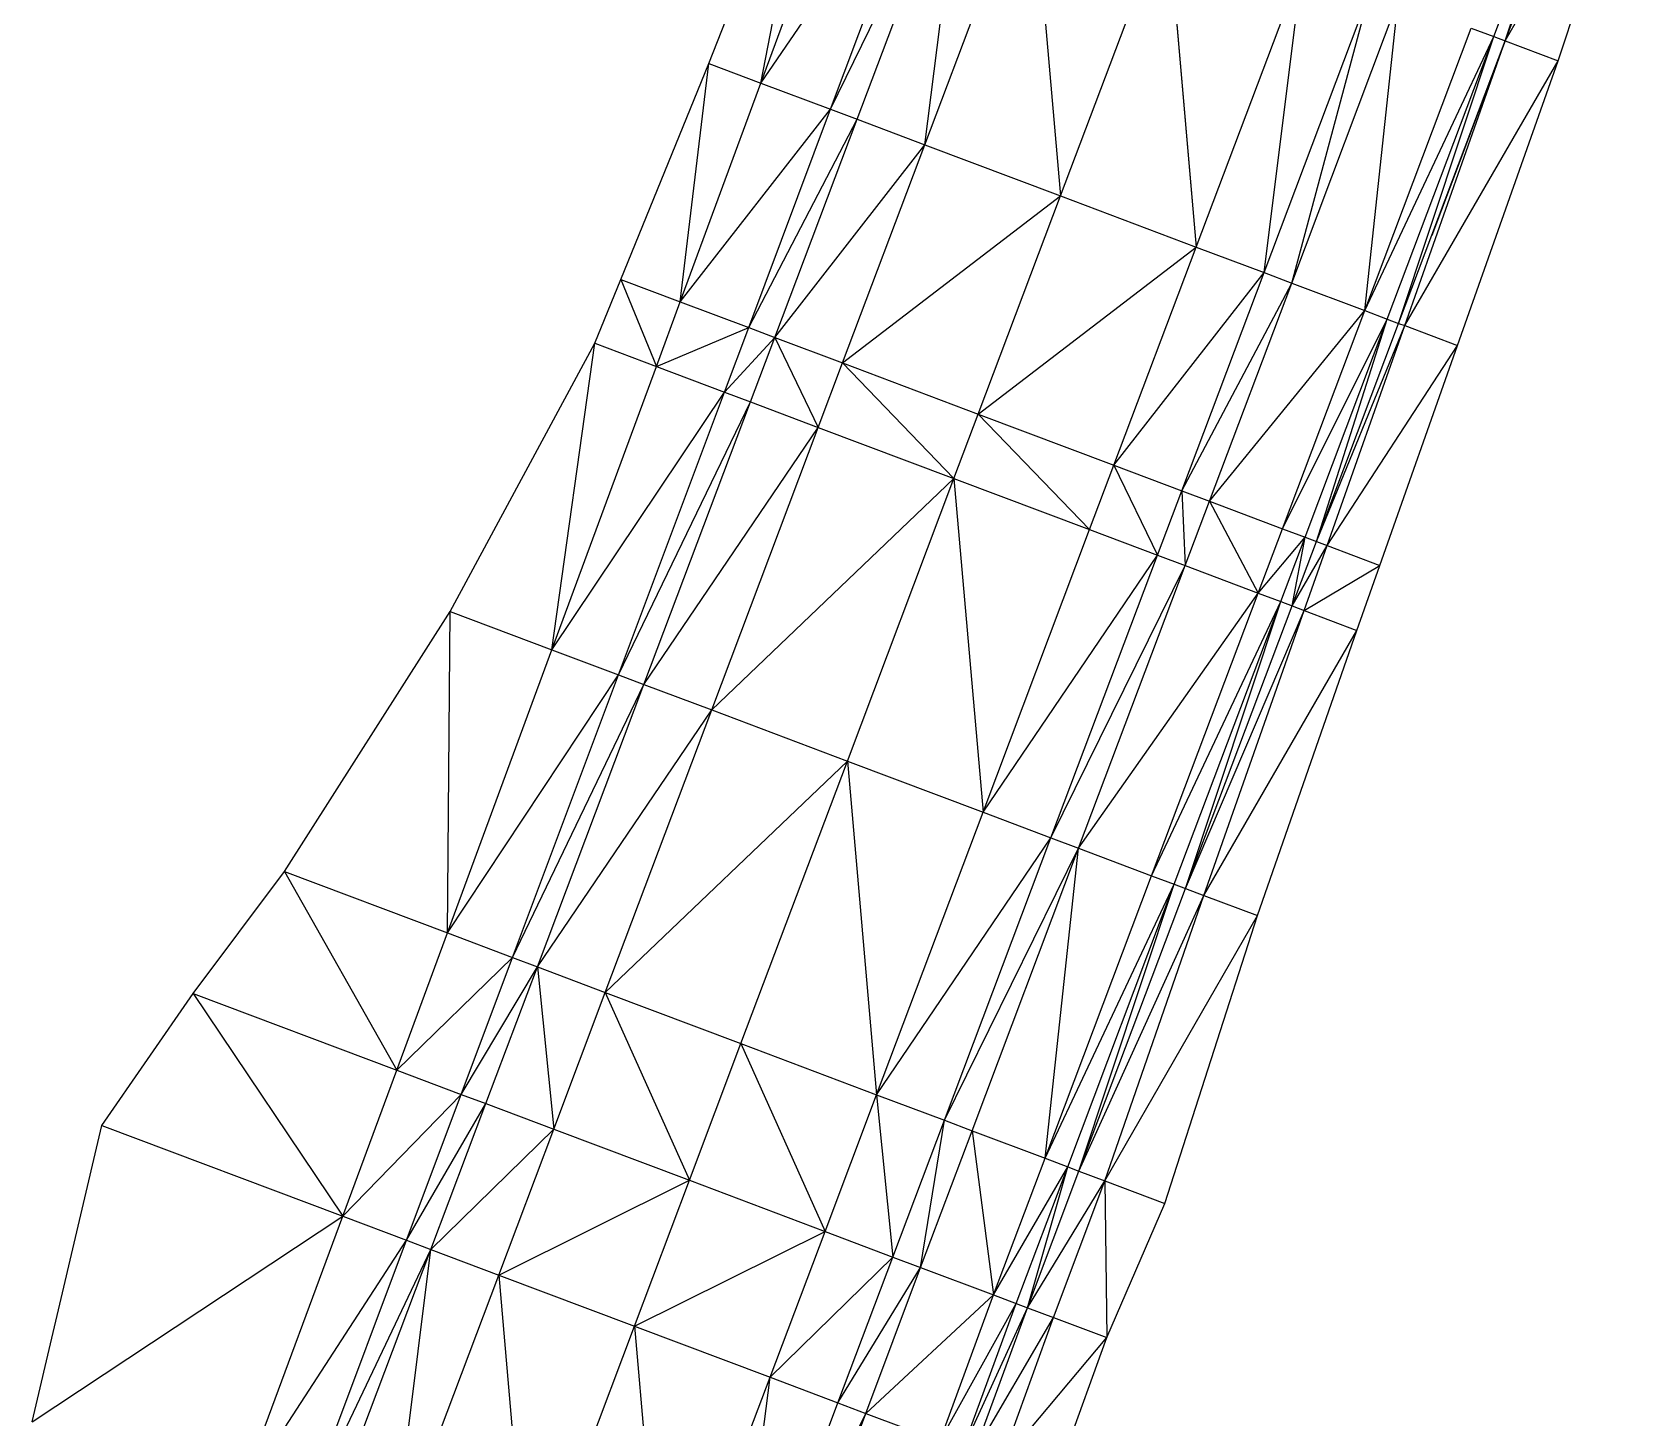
# Model space of a CAD drawing. Extents: x 2195426 to 2196998, y 328445 to 330532.
# Drawn here: x 2195474.2 to 2195607.9, y 330329 to 330443.7 of the extents above; entities that cross this region are included whole.
import ezdxf

# ---------------------------------------------------------------- set-up
doc = ezdxf.new("R2010")
doc.units = 0
for name, color, linetype in [('LS-CUTFILL', 5, 'CONTINUOUS'), ('LS-TIN-BOTTOM', 1, 'CONTINUOUS'), ('LS-TIN-TOP', 3, 'CONTINUOUS')]:
    doc.layers.add(name, color=color, linetype=linetype)

msp = doc.modelspace()

# ---------------------------------------------------------------- linework, layer by layer
at = {"layer": 'LS-CUTFILL'}
for p, q in [((2195596.096787, 330442.974043), (2195590.016079, 330426.872874)), ((2195596.081913, 330442.979657), (2195596.0818, 330442.9797))]:
    msp.add_line(p, q, dxfattribs=at)
at = {"layer": 'LS-TIN-BOTTOM'}
for p, q in [((2195530.1657, 330441.1083, 1177.318), (2195539.3382, 330464.3679, 1177.4641)), ((2195534.4756, 330439.4838, 1178.2392), (2195539.3382, 330464.3679, 1177.4641)), ((2195595.1461, 330443.3324, 1177.5563), (2195603.4336, 330465.3195, 1177.6967)), ((2195596.0818, 330442.9797, 1177.5563), (2195603.4336, 330465.3195, 1177.6967)), ((2195596.0818, 330442.9797, 1177.5563), (2195604.3693, 330464.9668, 1177.6967)), ((2195596.0969, 330442.974, 1177.5757), (2195604.3693, 330464.9668, 1177.6967)), ((2195534.4756, 330439.4838, 1178.2392), (2195543.1078, 330462.947, 1178.2697)), ((2195596.0969, 330442.974, 1177.5757), (2195607.8798, 330463.6436, 1179.9477)), ((2195600.4587, 330441.3299, 1180.3725), (2195607.8798, 330463.6436, 1179.9477)), ((2195534.4756, 330439.4838, 1178.2392), (2195549.0129, 330460.7213, 1179.5192)), ((2195540.2463, 330437.3086, 1179.4603), (2195549.0129, 330460.7213, 1179.5192)), ((2195540.2463, 330437.3086, 1179.4603), (2195551.2569, 330459.8754, 1179.9939)), ((2195542.4393, 330436.4821, 1179.9242), (2195551.2569, 330459.8754, 1179.9939)), ((2195548.0537, 330434.3658, 1180.0888), (2195551.2569, 330459.8754, 1179.9939)), ((2195548.0537, 330434.3658, 1180.0888), (2195556.8713, 330457.7592, 1180.1851)), ((2195556.8713, 330457.7592, 1180.1851), (2195559.2824, 330430.1334, 1180.1298)), ((2195559.2824, 330430.1334, 1180.1298), (2195568.1, 330453.5268, 1180.2792)), ((2195568.1, 330453.5268, 1180.2792), (2195570.5113, 330425.901, 1179.9858)), ((2195570.5113, 330425.901, 1179.9858), (2195579.3289, 330449.2943, 1180.1352)), ((2195576.1257, 330423.7847, 1179.7696), (2195579.3289, 330449.2943, 1180.1352)), ((2195576.1257, 330423.7847, 1179.7696), (2195584.9433, 330447.1781, 1179.919)), ((2195578.4189, 330422.9204, 1179.2844), (2195584.9433, 330447.1781, 1179.919)), ((2195578.4189, 330422.9204, 1179.2844), (2195587.2365, 330446.3137, 1179.4338)), ((2195584.457, 330420.6445, 1178.0069), (2195587.2365, 330446.3137, 1179.4338)), ((2195584.457, 330420.6445, 1178.0069), (2195593.2746, 330444.0378, 1178.1563)), ((2195593.2746, 330444.0378, 1178.1563), (2195595.1461, 330443.3324, 1177.5563)), ((2195584.457, 330420.6445, 1178.0069), (2195595.1461, 330443.3324, 1177.5563)), ((2195586.3285, 330419.939, 1177.4069), (2195595.1461, 330443.3324, 1177.5563)), ((2195587.2642, 330419.5863, 1177.4069), (2195595.1461, 330443.3324, 1177.5563)), ((2195587.2642, 330419.5863, 1177.4069), (2195596.0818, 330442.9797, 1177.5563)), ((2195587.2642, 330419.5863, 1177.4069), (2195596.0969, 330442.974, 1177.5757)), ((2195587.7669, 330419.3968, 1178.0516), (2195596.0969, 330442.974, 1177.5757)), ((2195595.1461, 330443.3324, 1177.5563), (2195596.0818, 330442.9797, 1177.5563)), ((2195596.0818, 330442.9797, 1177.5563), (2195596.0969, 330442.974, 1177.5757)), ((2195596.0969, 330442.974, 1177.5757), (2195600.4587, 330441.3299, 1180.3725)), ((2195587.7669, 330419.3968, 1178.0516), (2195600.4587, 330441.3299, 1180.3725)), ((2195592.1283, 330417.753, 1180.8482), (2195600.4587, 330441.3299, 1180.3725)), ((2195522.8843, 330423.2279, 1177.1625), (2195530.1657, 330441.1083, 1177.318)), ((2195527.8059, 330421.3728, 1178.2144), (2195530.1657, 330441.1083, 1177.318)), ((2195530.1657, 330441.1083, 1177.318), (2195534.4756, 330439.4838, 1178.2392)), ((2195527.8059, 330421.3728, 1178.2144), (2195534.4756, 330439.4838, 1178.2392)), ((2195534.4756, 330439.4838, 1178.2392), (2195540.2463, 330437.3086, 1179.4603)), ((2195527.8059, 330421.3728, 1178.2144), (2195540.2463, 330437.3086, 1179.4603)), ((2195533.4772, 330419.2351, 1179.4144), (2195540.2463, 330437.3086, 1179.4603)), ((2195540.2463, 330437.3086, 1179.4603), (2195542.4393, 330436.4821, 1179.9242)), ((2195533.4772, 330419.2351, 1179.4144), (2195542.4393, 330436.4821, 1179.9242)), ((2195535.6323, 330418.4228, 1179.8704), (2195542.4393, 330436.4821, 1179.9242)), ((2195542.4393, 330436.4821, 1179.9242), (2195548.0537, 330434.3658, 1180.0888)), ((2195535.6323, 330418.4228, 1179.8704), (2195548.0537, 330434.3658, 1180.0888)), ((2195541.2467, 330416.3066, 1180.0144), (2195548.0537, 330434.3658, 1180.0888)), ((2195548.0537, 330434.3658, 1180.0888), (2195559.2824, 330430.1334, 1180.1298)), ((2195541.2467, 330416.3066, 1180.0144), (2195559.2824, 330430.1334, 1180.1298)), ((2195552.4754, 330412.0742, 1180.0144), (2195559.2824, 330430.1334, 1180.1298)), ((2195559.2824, 330430.1334, 1180.1298), (2195570.5113, 330425.901, 1179.9858)), ((2195552.4754, 330412.0742, 1180.0144), (2195570.5113, 330425.901, 1179.9858)), ((2195563.7043, 330407.8417, 1179.8704), (2195570.5113, 330425.901, 1179.9858)), ((2195570.5113, 330425.901, 1179.9858), (2195576.1257, 330423.7847, 1179.7696)), ((2195520.7336, 330417.9465, 1177.1166), (2195522.8843, 330423.2279, 1177.1625)), ((2195522.8843, 330423.2279, 1177.1625), (2195525.835, 330416.0237, 1178.2069)), ((2195522.8843, 330423.2279, 1177.1625), (2195527.8059, 330421.3728, 1178.2144)), ((2195563.7043, 330407.8417, 1179.8704), (2195576.1257, 330423.7847, 1179.7696)), ((2195569.3187, 330405.7255, 1179.6543), (2195576.1257, 330423.7847, 1179.7696)), ((2195569.3187, 330405.7255, 1179.6543), (2195578.4189, 330422.9204, 1179.2844)), ((2195571.6119, 330404.8611, 1179.169), (2195578.4189, 330422.9204, 1179.2844)), ((2195576.1257, 330423.7847, 1179.7696), (2195578.4189, 330422.9204, 1179.2844)), ((2195578.4189, 330422.9204, 1179.2844), (2195584.457, 330420.6445, 1178.0069)), ((2195525.835, 330416.0237, 1178.2069), (2195527.8059, 330421.3728, 1178.2144)), ((2195527.8059, 330421.3728, 1178.2144), (2195533.4772, 330419.2351, 1179.4144)), ((2195571.6119, 330404.8611, 1179.169), (2195584.457, 330420.6445, 1178.0069)), ((2195577.65, 330402.5852, 1177.8916), (2195584.457, 330420.6445, 1178.0069)), ((2195577.65, 330402.5852, 1177.8916), (2195586.3285, 330419.939, 1177.4069)), ((2195579.5215, 330401.8798, 1177.2916), (2195586.3285, 330419.939, 1177.4069)), ((2195580.4572, 330401.5271, 1177.2916), (2195586.3285, 330419.939, 1177.4069)), ((2195584.457, 330420.6445, 1178.0069), (2195586.3285, 330419.939, 1177.4069)), ((2195586.3285, 330419.939, 1177.4069), (2195587.2642, 330419.5863, 1177.4069)), ((2195525.835, 330416.0237, 1178.2069), (2195533.4772, 330419.2351, 1179.4144)), ((2195531.4775, 330413.8969, 1179.4008), (2195533.4772, 330419.2351, 1179.4144)), ((2195533.4772, 330419.2351, 1179.4144), (2195535.6323, 330418.4228, 1179.8704)), ((2195580.4572, 330401.5271, 1177.2916), (2195587.2642, 330419.5863, 1177.4069)), ((2195580.4572, 330401.5271, 1177.2916), (2195587.7669, 330419.3968, 1178.0516)), ((2195581.3534, 330401.1893, 1178.4409), (2195587.7669, 330419.3968, 1178.0516)), ((2195587.2642, 330419.5863, 1177.4069), (2195587.7669, 330419.3968, 1178.0516)), ((2195587.7669, 330419.3968, 1178.0516), (2195592.1283, 330417.753, 1180.8482)), ((2195508.7662, 330395.7404, 1176.3732), (2195520.7336, 330417.9465, 1177.1166)), ((2195517.1868, 330392.5665, 1178.173), (2195520.7336, 330417.9465, 1177.1166)), ((2195520.7336, 330417.9465, 1177.1166), (2195525.835, 330416.0237, 1178.2069)), ((2195531.4775, 330413.8969, 1179.4008), (2195535.6323, 330418.4228, 1179.8704)), ((2195533.6217, 330413.0887, 1179.8545), (2195535.6323, 330418.4228, 1179.8704)), ((2195535.6323, 330418.4228, 1179.8704), (2195539.2361, 330410.9725, 1179.9925)), ((2195535.6323, 330418.4228, 1179.8704), (2195541.2467, 330416.3066, 1180.0144)), ((2195581.3534, 330401.1893, 1178.4409), (2195592.1283, 330417.753, 1180.8482)), ((2195585.7147, 330399.5454, 1181.2374), (2195592.1283, 330417.753, 1180.8482)), ((2195517.1868, 330392.5665, 1178.173), (2195525.835, 330416.0237, 1178.2069)), ((2195525.835, 330416.0237, 1178.2069), (2195531.4775, 330413.8969, 1179.4008)), ((2195539.2361, 330410.9725, 1179.9925), (2195541.2467, 330416.3066, 1180.0144)), ((2195541.2467, 330416.3066, 1180.0144), (2195550.4648, 330406.7401, 1179.9804)), ((2195541.2467, 330416.3066, 1180.0144), (2195552.4754, 330412.0742, 1180.0144)), ((2195517.1868, 330392.5665, 1178.173), (2195531.4775, 330413.8969, 1179.4008)), ((2195522.7065, 330390.4859, 1179.341), (2195531.4775, 330413.8969, 1179.4008)), ((2195531.4775, 330413.8969, 1179.4008), (2195533.6217, 330413.0887, 1179.8545)), ((2195522.7065, 330390.4859, 1179.341), (2195533.6217, 330413.0887, 1179.8545)), ((2195524.8041, 330389.6953, 1179.7848), (2195533.6217, 330413.0887, 1179.8545)), ((2195533.6217, 330413.0887, 1179.8545), (2195539.2361, 330410.9725, 1179.9925)), ((2195550.4648, 330406.7401, 1179.9804), (2195552.4754, 330412.0742, 1180.0144)), ((2195552.4754, 330412.0742, 1180.0144), (2195561.6937, 330402.5076, 1179.8364)), ((2195552.4754, 330412.0742, 1180.0144), (2195563.7043, 330407.8417, 1179.8704)), ((2195524.8041, 330389.6953, 1179.7848), (2195539.2361, 330410.9725, 1179.9925)), ((2195530.4185, 330387.5791, 1179.8962), (2195539.2361, 330410.9725, 1179.9925)), ((2195539.2361, 330410.9725, 1179.9925), (2195550.4648, 330406.7401, 1179.9804)), ((2195530.4185, 330387.5791, 1179.8962), (2195550.4648, 330406.7401, 1179.9804)), ((2195541.6472, 330383.3467, 1179.831), (2195550.4648, 330406.7401, 1179.9804)), ((2195550.4648, 330406.7401, 1179.9804), (2195552.8762, 330379.1142, 1179.687)), ((2195550.4648, 330406.7401, 1179.9804), (2195561.6937, 330402.5076, 1179.8364)), ((2195561.6937, 330402.5076, 1179.8364), (2195563.7043, 330407.8417, 1179.8704)), ((2195563.7043, 330407.8417, 1179.8704), (2195567.3082, 330400.3914, 1179.6202)), ((2195563.7043, 330407.8417, 1179.8704), (2195569.3187, 330405.7255, 1179.6543)), ((2195567.3082, 330400.3914, 1179.6202), (2195569.3187, 330405.7255, 1179.6543)), ((2195569.3187, 330405.7255, 1179.6543), (2195569.6013, 330399.527, 1179.135)), ((2195569.3187, 330405.7255, 1179.6543), (2195571.6119, 330404.8611, 1179.169)), ((2195569.6013, 330399.527, 1179.135), (2195571.6119, 330404.8611, 1179.169)), ((2195571.6119, 330404.8611, 1179.169), (2195575.6394, 330397.2511, 1177.8575)), ((2195571.6119, 330404.8611, 1179.169), (2195577.65, 330402.5852, 1177.8916)), ((2195552.8762, 330379.1142, 1179.687), (2195561.6937, 330402.5076, 1179.8364)), ((2195561.6937, 330402.5076, 1179.8364), (2195567.3082, 330400.3914, 1179.6202)), ((2195575.6394, 330397.2511, 1177.8575), (2195577.65, 330402.5852, 1177.8916)), ((2195577.65, 330402.5852, 1177.8916), (2195579.5215, 330401.8798, 1177.2916)), ((2195575.6394, 330397.2511, 1177.8575), (2195579.5215, 330401.8798, 1177.2916)), ((2195577.5109, 330396.5457, 1177.2575), (2195579.5215, 330401.8798, 1177.2916)), ((2195578.4466, 330396.193, 1177.2575), (2195579.5215, 330401.8798, 1177.2916)), ((2195578.4466, 330396.193, 1177.2575), (2195580.4572, 330401.5271, 1177.2916)), ((2195578.4466, 330396.193, 1177.2575), (2195581.3534, 330401.1893, 1178.4409)), ((2195579.459, 330395.8114, 1178.5558), (2195581.3534, 330401.1893, 1178.4409)), ((2195579.5215, 330401.8798, 1177.2916), (2195580.4572, 330401.5271, 1177.2916)), ((2195580.4572, 330401.5271, 1177.2916), (2195581.3534, 330401.1893, 1178.4409)), ((2195581.3534, 330401.1893, 1178.4409), (2195585.7147, 330399.5454, 1181.2374)), ((2195552.8762, 330379.1142, 1179.687), (2195567.3082, 330400.3914, 1179.6202)), ((2195558.4906, 330376.998, 1179.4708), (2195567.3082, 330400.3914, 1179.6202)), ((2195567.3082, 330400.3914, 1179.6202), (2195569.6013, 330399.527, 1179.135)), ((2195558.4906, 330376.998, 1179.4708), (2195569.6013, 330399.527, 1179.135)), ((2195560.7838, 330376.1336, 1178.9856), (2195569.6013, 330399.527, 1179.135)), ((2195569.6013, 330399.527, 1179.135), (2195575.6394, 330397.2511, 1177.8575)), ((2195579.459, 330395.8114, 1178.5558), (2195585.7147, 330399.5454, 1181.2374)), ((2195583.8203, 330394.1675, 1181.3523), (2195585.7147, 330399.5454, 1181.2374)), ((2195560.7838, 330376.1336, 1178.9856), (2195575.6394, 330397.2511, 1177.8575)), ((2195566.8218, 330373.8577, 1177.7081), (2195575.6394, 330397.2511, 1177.8575)), ((2195575.6394, 330397.2511, 1177.8575), (2195577.5109, 330396.5457, 1177.2575)), ((2195566.8218, 330373.8577, 1177.7081), (2195577.5109, 330396.5457, 1177.2575)), ((2195568.6933, 330373.1523, 1177.1081), (2195577.5109, 330396.5457, 1177.2575)), ((2195569.629, 330372.7996, 1177.1081), (2195577.5109, 330396.5457, 1177.2575)), ((2195569.629, 330372.7996, 1177.1081), (2195578.4466, 330396.193, 1177.2575)), ((2195577.5109, 330396.5457, 1177.2575), (2195578.4466, 330396.193, 1177.2575)), ((2195578.4466, 330396.193, 1177.2575), (2195579.459, 330395.8114, 1178.5558)), ((2195495.0443, 330374.1956, 1175.2549), (2195508.7662, 330395.7404, 1176.3732)), ((2195508.5314, 330369.112, 1178.1376), (2195508.7662, 330395.7404, 1176.3732)), ((2195508.7662, 330395.7404, 1176.3732), (2195517.1868, 330392.5665, 1178.173)), ((2195569.629, 330372.7996, 1177.1081), (2195579.459, 330395.8114, 1178.5558)), ((2195571.1511, 330372.2259, 1179.06), (2195579.459, 330395.8114, 1178.5558)), ((2195579.459, 330395.8114, 1178.5558), (2195583.8203, 330394.1675, 1181.3523)), ((2195571.1511, 330372.2259, 1179.06), (2195583.8203, 330394.1675, 1181.3523)), ((2195575.5888, 330370.5532, 1181.9056), (2195583.8203, 330394.1675, 1181.3523)), ((2195508.5314, 330369.112, 1178.1376), (2195517.1868, 330392.5665, 1178.173)), ((2195517.1868, 330392.5665, 1178.173), (2195522.7065, 330390.4859, 1179.341)), ((2195508.5314, 330369.112, 1178.1376), (2195522.7065, 330390.4859, 1179.341)), ((2195513.9336, 330367.0757, 1179.2807), (2195522.7065, 330390.4859, 1179.341)), ((2195522.7065, 330390.4859, 1179.341), (2195524.8041, 330389.6953, 1179.7848)), ((2195513.9336, 330367.0757, 1179.2807), (2195524.8041, 330389.6953, 1179.7848)), ((2195515.9865, 330366.3019, 1179.7151), (2195524.8041, 330389.6953, 1179.7848)), ((2195524.8041, 330389.6953, 1179.7848), (2195530.4185, 330387.5791, 1179.8962)), ((2195515.9865, 330366.3019, 1179.7151), (2195530.4185, 330387.5791, 1179.8962)), ((2195521.6009, 330364.1857, 1179.7999), (2195530.4185, 330387.5791, 1179.8962)), ((2195530.4185, 330387.5791, 1179.8962), (2195541.6472, 330383.3467, 1179.831)), ((2195521.6009, 330364.1857, 1179.7999), (2195541.6472, 330383.3467, 1179.831)), ((2195532.8296, 330359.9533, 1179.6816), (2195541.6472, 330383.3467, 1179.831)), ((2195541.6472, 330383.3467, 1179.831), (2195544.0586, 330355.7208, 1179.5376)), ((2195541.6472, 330383.3467, 1179.831), (2195552.8762, 330379.1142, 1179.687)), ((2195544.0586, 330355.7208, 1179.5376), (2195552.8762, 330379.1142, 1179.687)), ((2195552.8762, 330379.1142, 1179.687), (2195558.4906, 330376.998, 1179.4708)), ((2195544.0586, 330355.7208, 1179.5376), (2195558.4906, 330376.998, 1179.4708)), ((2195549.673, 330353.6046, 1179.3214), (2195558.4906, 330376.998, 1179.4708)), ((2195549.673, 330353.6046, 1179.3214), (2195560.7838, 330376.1336, 1178.9856)), ((2195551.9662, 330352.7402, 1178.8362), (2195560.7838, 330376.1336, 1178.9856)), ((2195558.0042, 330350.4643, 1177.5587), (2195560.7838, 330376.1336, 1178.9856)), ((2195558.4906, 330376.998, 1179.4708), (2195560.7838, 330376.1336, 1178.9856)), ((2195560.7838, 330376.1336, 1178.9856), (2195566.8218, 330373.8577, 1177.7081)), ((2195487.5019, 330364.1117, 1174.5208), (2195495.0443, 330374.1956, 1175.2549)), ((2195495.0443, 330374.1956, 1175.2549), (2195504.341, 330357.7645, 1178.1199)), ((2195495.0443, 330374.1956, 1175.2549), (2195508.5314, 330369.112, 1178.1376)), ((2195558.0042, 330350.4643, 1177.5587), (2195566.8218, 330373.8577, 1177.7081)), ((2195558.0042, 330350.4643, 1177.5587), (2195568.6933, 330373.1523, 1177.1081)), ((2195559.8757, 330349.7589, 1176.9587), (2195568.6933, 330373.1523, 1177.1081)), ((2195560.8114, 330349.4062, 1176.9587), (2195568.6933, 330373.1523, 1177.1081)), ((2195566.8218, 330373.8577, 1177.7081), (2195568.6933, 330373.1523, 1177.1081)), ((2195568.6933, 330373.1523, 1177.1081), (2195569.629, 330372.7996, 1177.1081)), ((2195560.8114, 330349.4062, 1176.9587), (2195569.629, 330372.7996, 1177.1081)), ((2195560.8114, 330349.4062, 1176.9587), (2195571.1511, 330372.2259, 1179.06)), ((2195562.9476, 330348.601, 1179.6982), (2195571.1511, 330372.2259, 1179.06)), ((2195569.629, 330372.7996, 1177.1081), (2195571.1511, 330372.2259, 1179.06)), ((2195571.1511, 330372.2259, 1179.06), (2195575.5888, 330370.5532, 1181.9056)), ((2195562.9476, 330348.601, 1179.6982), (2195575.5888, 330370.5532, 1181.9056)), ((2195567.9242, 330346.7252, 1182.8893), (2195575.5888, 330370.5532, 1181.9056)), ((2195504.341, 330357.7645, 1178.1199), (2195508.5314, 330369.112, 1178.1376)), ((2195508.5314, 330369.112, 1178.1376), (2195513.9336, 330367.0757, 1179.2807)), ((2195504.341, 330357.7645, 1178.1199), (2195513.9336, 330367.0757, 1179.2807)), ((2195509.6882, 330355.7491, 1179.2514), (2195513.9336, 330367.0757, 1179.2807)), ((2195513.9336, 330367.0757, 1179.2807), (2195515.9865, 330366.3019, 1179.7151)), ((2195509.6882, 330355.7491, 1179.2514), (2195515.9865, 330366.3019, 1179.7151)), ((2195511.7202, 330354.9832, 1179.6814), (2195515.9865, 330366.3019, 1179.7151)), ((2195515.9865, 330366.3019, 1179.7151), (2195517.3346, 330352.8669, 1179.7533)), ((2195515.9865, 330366.3019, 1179.7151), (2195521.6009, 330364.1857, 1179.7999)), ((2195479.9493, 330353.1684, 1173.8431), (2195487.5019, 330364.1117, 1174.5208)), ((2195487.5019, 330364.1117, 1174.5208), (2195499.8692, 330345.66, 1178.1007)), ((2195487.5019, 330364.1117, 1174.5208), (2195504.341, 330357.7645, 1178.1199)), ((2195517.3346, 330352.8669, 1179.7533), (2195521.6009, 330364.1857, 1179.7999)), ((2195521.6009, 330364.1857, 1179.7999), (2195528.5633, 330348.6345, 1179.6093)), ((2195521.6009, 330364.1857, 1179.7999), (2195532.8296, 330359.9533, 1179.6816)), ((2195528.5633, 330348.6345, 1179.6093), (2195532.8296, 330359.9533, 1179.6816)), ((2195532.8296, 330359.9533, 1179.6816), (2195539.7922, 330344.402, 1179.4653)), ((2195532.8296, 330359.9533, 1179.6816), (2195544.0586, 330355.7208, 1179.5376)), ((2195499.8692, 330345.66, 1178.1007), (2195504.341, 330357.7645, 1178.1199)), ((2195504.341, 330357.7645, 1178.1199), (2195509.6882, 330355.7491, 1179.2514)), ((2195499.8692, 330345.66, 1178.1007), (2195509.6882, 330355.7491, 1179.2514)), ((2195505.1588, 330343.6662, 1179.22), (2195509.6882, 330355.7491, 1179.2514)), ((2195509.6882, 330355.7491, 1179.2514), (2195511.7202, 330354.9832, 1179.6814)), ((2195539.7922, 330344.402, 1179.4653), (2195544.0586, 330355.7208, 1179.5376)), ((2195544.0586, 330355.7208, 1179.5376), (2195545.4066, 330342.2858, 1179.2491)), ((2195544.0586, 330355.7208, 1179.5376), (2195549.673, 330353.6046, 1179.3214)), ((2195505.1588, 330343.6662, 1179.22), (2195511.7202, 330354.9832, 1179.6814)), ((2195507.1689, 330342.9086, 1179.6454), (2195511.7202, 330354.9832, 1179.6814)), ((2195511.7202, 330354.9832, 1179.6814), (2195517.3346, 330352.8669, 1179.7533)), ((2195474.1813, 330328.6255, 1174.4249), (2195479.9493, 330353.1684, 1173.8431)), ((2195479.9493, 330353.1684, 1173.8431), (2195499.8692, 330345.66, 1178.1007)), ((2195545.4066, 330342.2858, 1179.2491), (2195549.673, 330353.6046, 1179.3214)), ((2195547.6998, 330341.4215, 1178.7639), (2195549.673, 330353.6046, 1179.3214)), ((2195549.673, 330353.6046, 1179.3214), (2195551.9662, 330352.7402, 1178.8362)), ((2195507.1689, 330342.9086, 1179.6454), (2195517.3346, 330352.8669, 1179.7533)), ((2195512.7833, 330340.7923, 1179.7036), (2195517.3346, 330352.8669, 1179.7533)), ((2195517.3346, 330352.8669, 1179.7533), (2195528.5633, 330348.6345, 1179.6093)), ((2195547.6998, 330341.4215, 1178.7639), (2195551.9662, 330352.7402, 1178.8362)), ((2195551.9662, 330352.7402, 1178.8362), (2195553.7379, 330339.1456, 1177.4865)), ((2195551.9662, 330352.7402, 1178.8362), (2195558.0042, 330350.4643, 1177.5587)), ((2195553.7379, 330339.1456, 1177.4865), (2195558.0042, 330350.4643, 1177.5587)), ((2195558.0042, 330350.4643, 1177.5587), (2195559.8757, 330349.7589, 1176.9587)), ((2195553.7379, 330339.1456, 1177.4865), (2195559.8757, 330349.7589, 1176.9587)), ((2195555.6093, 330338.4401, 1176.8865), (2195559.8757, 330349.7589, 1176.9587)), ((2195556.5451, 330338.0874, 1176.8865), (2195559.8757, 330349.7589, 1176.9587)), ((2195556.5451, 330338.0874, 1176.8865), (2195560.8114, 330349.4062, 1176.9587)), ((2195559.8757, 330349.7589, 1176.9587), (2195560.8114, 330349.4062, 1176.9587)), ((2195560.8114, 330349.4062, 1176.9587), (2195562.9476, 330348.601, 1179.6982)), ((2195512.7833, 330340.7923, 1179.7036), (2195528.5633, 330348.6345, 1179.6093)), ((2195524.0121, 330336.5599, 1179.5322), (2195528.5633, 330348.6345, 1179.6093)), ((2195528.5633, 330348.6345, 1179.6093), (2195539.7922, 330344.402, 1179.4653)), ((2195556.5451, 330338.0874, 1176.8865), (2195562.9476, 330348.601, 1179.6982)), ((2195558.7025, 330337.2743, 1179.6531), (2195562.9476, 330348.601, 1179.6982)), ((2195562.9476, 330348.601, 1179.6982), (2195563.1109, 330335.6126, 1182.4798)), ((2195562.9476, 330348.601, 1179.6982), (2195567.9242, 330346.7252, 1182.8893)), ((2195563.1109, 330335.6126, 1182.4798), (2195567.9242, 330346.7252, 1182.8893)), ((2195474.1813, 330328.6255, 1174.4249), (2195499.8692, 330345.66, 1178.1007)), ((2195491.2006, 330322.2105, 1178.0625), (2195499.8692, 330345.66, 1178.1007)), ((2195499.8692, 330345.66, 1178.1007), (2195505.1588, 330343.6662, 1179.22)), ((2195524.0121, 330336.5599, 1179.5322), (2195539.7922, 330344.402, 1179.4653)), ((2195535.241, 330332.3274, 1179.3608), (2195539.7922, 330344.402, 1179.4653)), ((2195539.7922, 330344.402, 1179.4653), (2195545.4066, 330342.2858, 1179.2491)), ((2195491.2006, 330322.2105, 1178.0625), (2195505.1588, 330343.6662, 1179.22)), ((2195496.3823, 330320.2574, 1179.1589), (2195505.1588, 330343.6662, 1179.22)), ((2195496.3823, 330320.2574, 1179.1589), (2195507.1689, 330342.9086, 1179.6454)), ((2195498.3513, 330319.5152, 1179.5756), (2195507.1689, 330342.9086, 1179.6454)), ((2195503.9657, 330317.399, 1179.6073), (2195507.1689, 330342.9086, 1179.6454)), ((2195505.1588, 330343.6662, 1179.22), (2195507.1689, 330342.9086, 1179.6454)), ((2195507.1689, 330342.9086, 1179.6454), (2195512.7833, 330340.7923, 1179.7036)), ((2195535.241, 330332.3274, 1179.3608), (2195545.4066, 330342.2858, 1179.2491)), ((2195540.8554, 330330.2112, 1179.1309), (2195545.4066, 330342.2858, 1179.2491)), ((2195540.8554, 330330.2112, 1179.1309), (2195547.6998, 330341.4215, 1178.7639)), ((2195543.1768, 330329.3362, 1178.6396), (2195547.6998, 330341.4215, 1178.7639)), ((2195545.4066, 330342.2858, 1179.2491), (2195547.6998, 330341.4215, 1178.7639)), ((2195547.6998, 330341.4215, 1178.7639), (2195553.7379, 330339.1456, 1177.4865)), ((2195503.9657, 330317.399, 1179.6073), (2195512.7833, 330340.7923, 1179.7036)), ((2195512.7833, 330340.7923, 1179.7036), (2195515.1945, 330313.1665, 1179.3828)), ((2195512.7833, 330340.7923, 1179.7036), (2195524.0121, 330336.5599, 1179.5322)), ((2195543.1768, 330329.3362, 1178.6396), (2195553.7379, 330339.1456, 1177.4865)), ((2195549.2902, 330327.0319, 1177.3463), (2195553.7379, 330339.1456, 1177.4865)), ((2195549.2902, 330327.0319, 1177.3463), (2195555.6093, 330338.4401, 1176.8865)), ((2195551.1617, 330326.3265, 1176.7463), (2195555.6093, 330338.4401, 1176.8865)), ((2195553.7379, 330339.1456, 1177.4865), (2195555.6093, 330338.4401, 1176.8865)), ((2195555.6093, 330338.4401, 1176.8865), (2195556.5451, 330338.0874, 1176.8865)), ((2195551.1617, 330326.3265, 1176.7463), (2195556.5451, 330338.0874, 1176.8865)), ((2195552.0974, 330325.9738, 1176.7463), (2195556.5451, 330338.0874, 1176.8865)), ((2195552.0974, 330325.9738, 1176.7463), (2195558.7025, 330337.2743, 1179.6531)), ((2195554.3107, 330325.1395, 1179.5847), (2195558.7025, 330337.2743, 1179.6531)), ((2195556.5451, 330338.0874, 1176.8865), (2195558.7025, 330337.2743, 1179.6531)), ((2195558.7025, 330337.2743, 1179.6531), (2195563.1109, 330335.6126, 1182.4798)), ((2195515.1945, 330313.1665, 1179.3828), (2195524.0121, 330336.5599, 1179.5322)), ((2195524.0121, 330336.5599, 1179.5322), (2195526.4234, 330308.9341, 1179.1583)), ((2195524.0121, 330336.5599, 1179.5322), (2195535.241, 330332.3274, 1179.3608)), ((2195554.3107, 330325.1395, 1179.5847), (2195563.1109, 330335.6126, 1182.4798)), ((2195558.7191, 330323.4779, 1182.4114), (2195563.1109, 330335.6126, 1182.4798)), ((2195526.4234, 330308.9341, 1179.1583), (2195535.241, 330332.3274, 1179.3608)), ((2195532.0378, 330306.8178, 1178.9017), (2195535.241, 330332.3274, 1179.3608)), ((2195535.241, 330332.3274, 1179.3608), (2195540.8554, 330330.2112, 1179.1309)), ((2195532.0378, 330306.8178, 1178.9017), (2195540.8554, 330330.2112, 1179.1309)), ((2195532.0378, 330306.8178, 1178.9017), (2195543.1768, 330329.3362, 1178.6396)), ((2195534.416, 330305.9214, 1178.3985), (2195543.1768, 330329.3362, 1178.6396)), ((2195540.8554, 330330.2112, 1179.1309), (2195543.1768, 330329.3362, 1178.6396)), ((2195543.1768, 330329.3362, 1178.6396), (2195549.2902, 330327.0319, 1177.3463))]:
    msp.add_line(p, q, dxfattribs=at)
at = {"layer": 'LS-TIN-TOP'}
for p, q in [((2195530.165726, 330441.108296, 1168.354138), (2195539.3382, 330464.367908, 1168.597619)), ((2195534.475559, 330439.483804, 1169.889413), (2195539.3382, 330464.367908, 1168.597619)), ((2195595.146058, 330443.332426, 1168.75127), (2195603.433568, 330465.319475, 1168.985292)), ((2195596.081793, 330442.979722, 1168.75127), (2195603.433568, 330465.319475, 1168.985292)), ((2195596.081793, 330442.979722, 1168.75127), (2195604.369303, 330464.966772, 1168.985292)), ((2195596.096941, 330442.974012, 1168.783647), (2195604.369303, 330464.966772, 1168.985292)), ((2195534.475559, 330439.483804, 1169.889413), (2195543.10784, 330462.947029, 1169.940299)), ((2195596.096941, 330442.974012, 1168.783647), (2195607.879833, 330463.643558, 1172.73692)), ((2195600.458716, 330441.329942, 1173.444982), (2195607.879833, 330463.643558, 1172.73692)), ((2195534.475559, 330439.483804, 1169.889413), (2195549.012898, 330460.721254, 1172.022769)), ((2195540.246333, 330437.308644, 1171.924524), (2195549.012898, 330460.721254, 1172.022769)), ((2195540.246333, 330437.308644, 1171.924524), (2195551.256878, 330459.875438, 1172.813941)), ((2195542.439286, 330436.482061, 1172.697805), (2195551.256878, 330459.875438, 1172.813941)), ((2195548.053696, 330434.365839, 1172.972027), (2195551.256878, 330459.875438, 1172.813941)), ((2195548.053696, 330434.365839, 1172.972027), (2195556.871288, 330457.759215, 1173.132518)), ((2195556.871288, 330457.759215, 1173.132518), (2195559.282423, 330430.13343, 1173.040347)), ((2195559.282423, 330430.13343, 1173.040347), (2195568.100016, 330453.526806, 1173.289337)), ((2195568.100016, 330453.526806, 1173.289337), (2195570.511337, 330425.90095, 1172.800348)), ((2195570.511337, 330425.90095, 1172.800348), (2195579.32893, 330449.294327, 1173.049338)), ((2195576.125748, 330423.784728, 1172.440059), (2195579.32893, 330449.294327, 1173.049338)), ((2195576.125748, 330423.784728, 1172.440059), (2195584.94334, 330447.178104, 1172.68905)), ((2195578.418938, 330422.920363, 1171.631334), (2195584.94334, 330447.178104, 1172.68905)), ((2195578.418938, 330422.920363, 1171.631334), (2195587.23653, 330446.313739, 1171.880324)), ((2195584.456995, 330420.644457, 1169.502279), (2195587.23653, 330446.313739, 1171.880324)), ((2195584.456995, 330420.644457, 1169.502279), (2195593.274588, 330444.037833, 1169.75127)), ((2195593.274588, 330444.037833, 1169.75127), (2195595.146058, 330443.332426, 1168.75127)), ((2195584.456995, 330420.644457, 1169.502279), (2195595.146058, 330443.332426, 1168.75127)), ((2195586.328465, 330419.939049, 1168.502279), (2195595.146058, 330443.332426, 1168.75127)), ((2195587.2642, 330419.586346, 1168.502279), (2195595.146058, 330443.332426, 1168.75127)), ((2195587.2642, 330419.586346, 1168.502279), (2195596.081793, 330442.979722, 1168.75127)), ((2195587.2642, 330419.586346, 1168.502279), (2195596.096941, 330442.974012, 1168.783647)), ((2195587.766939, 330419.39685, 1169.576812), (2195596.096941, 330442.974012, 1168.783647)), ((2195595.146058, 330443.332426, 1168.75127), (2195596.081793, 330442.979722, 1168.75127)), ((2195596.081793, 330442.979722, 1168.75127), (2195596.096941, 330442.974012, 1168.783647)), ((2195596.096941, 330442.974012, 1168.783647), (2195600.458716, 330441.329942, 1173.444982)), ((2195587.766939, 330419.39685, 1169.576812), (2195600.458716, 330441.329942, 1173.444982)), ((2195592.12826, 330417.752951, 1174.237661), (2195600.458716, 330441.329942, 1173.444982)), ((2195522.884327, 330423.227866, 1168.094925), (2195530.165726, 330441.108296, 1168.354138)), ((2195527.805938, 330421.372778, 1169.848132), (2195530.165726, 330441.108296, 1168.354138)), ((2195530.165726, 330441.108296, 1168.354138), (2195534.475559, 330439.483804, 1169.889413)), ((2195527.805938, 330421.372778, 1169.848132), (2195534.475559, 330439.483804, 1169.889413)), ((2195534.475559, 330439.483804, 1169.889413), (2195540.246333, 330437.308644, 1171.924524)), ((2195527.805938, 330421.372778, 1169.848132), (2195540.246333, 330437.308644, 1171.924524)), ((2195533.477153, 330419.235145, 1171.848132), (2195540.246333, 330437.308644, 1171.924524)), ((2195540.246333, 330437.308644, 1171.924524), (2195542.439286, 330436.482061, 1172.697805)), ((2195533.477153, 330419.235145, 1171.848132), (2195542.439286, 330436.482061, 1172.697805)), ((2195535.632273, 330418.422822, 1172.608132), (2195542.439286, 330436.482061, 1172.697805)), ((2195542.439286, 330436.482061, 1172.697805), (2195548.053696, 330434.365839, 1172.972027)), ((2195535.632273, 330418.422822, 1172.608132), (2195548.053696, 330434.365839, 1172.972027)), ((2195541.246683, 330416.3066, 1172.848132), (2195548.053696, 330434.365839, 1172.972027)), ((2195548.053696, 330434.365839, 1172.972027), (2195559.282423, 330430.13343, 1173.040347)), ((2195541.246683, 330416.3066, 1172.848132), (2195559.282423, 330430.13343, 1173.040347)), ((2195552.47541, 330412.074191, 1172.848132), (2195559.282423, 330430.13343, 1173.040347)), ((2195559.282423, 330430.13343, 1173.040347), (2195570.511337, 330425.90095, 1172.800348)), ((2195552.47541, 330412.074191, 1172.848132), (2195570.511337, 330425.90095, 1172.800348)), ((2195563.704325, 330407.841711, 1172.608132), (2195570.511337, 330425.90095, 1172.800348)), ((2195570.511337, 330425.90095, 1172.800348), (2195576.125748, 330423.784728, 1172.440059)), ((2195520.733626, 330417.946544, 1168.018364), (2195522.884327, 330423.227866, 1168.094925)), ((2195522.884327, 330423.227866, 1168.094925), (2195525.835037, 330416.023685, 1169.83562)), ((2195522.884327, 330423.227866, 1168.094925), (2195527.805938, 330421.372778, 1169.848132)), ((2195563.704325, 330407.841711, 1172.608132), (2195576.125748, 330423.784728, 1172.440059)), ((2195569.318735, 330405.725489, 1172.247843), (2195576.125748, 330423.784728, 1172.440059)), ((2195569.318735, 330405.725489, 1172.247843), (2195578.418938, 330422.920363, 1171.631334)), ((2195571.611925, 330404.861124, 1171.439118), (2195578.418938, 330422.920363, 1171.631334)), ((2195576.125748, 330423.784728, 1172.440059), (2195578.418938, 330422.920363, 1171.631334)), ((2195578.418938, 330422.920363, 1171.631334), (2195584.456995, 330420.644457, 1169.502279)), ((2195525.835037, 330416.023685, 1169.83562), (2195527.805938, 330421.372778, 1169.848132)), ((2195527.805938, 330421.372778, 1169.848132), (2195533.477153, 330419.235145, 1171.848132)), ((2195571.611925, 330404.861124, 1171.439118), (2195584.456995, 330420.644457, 1169.502279)), ((2195577.649983, 330402.585218, 1169.310063), (2195584.456995, 330420.644457, 1169.502279)), ((2195577.649983, 330402.585218, 1169.310063), (2195586.328465, 330419.939049, 1168.502279)), ((2195579.521453, 330401.87981, 1168.310063), (2195586.328465, 330419.939049, 1168.502279)), ((2195580.457188, 330401.527107, 1168.310063), (2195586.328465, 330419.939049, 1168.502279)), ((2195584.456995, 330420.644457, 1169.502279), (2195586.328465, 330419.939049, 1168.502279)), ((2195586.328465, 330419.939049, 1168.502279), (2195587.2642, 330419.586346, 1168.502279)), ((2195525.835037, 330416.023685, 1169.83562), (2195533.477153, 330419.235145, 1171.848132)), ((2195531.477499, 330413.896889, 1171.82548), (2195533.477153, 330419.235145, 1171.848132)), ((2195533.477153, 330419.235145, 1171.848132), (2195535.632273, 330418.422822, 1172.608132)), ((2195580.457188, 330401.527107, 1168.310063), (2195587.2642, 330419.586346, 1168.502279)), ((2195580.457188, 330401.527107, 1168.310063), (2195587.766939, 330419.39685, 1169.576812)), ((2195581.353368, 330401.189312, 1170.22552), (2195587.766939, 330419.39685, 1169.576812)), ((2195587.2642, 330419.586346, 1168.502279), (2195587.766939, 330419.39685, 1169.576812)), ((2195587.766939, 330419.39685, 1169.576812), (2195592.12826, 330417.752951, 1174.237661)), ((2195508.766241, 330395.740409, 1166.779483), (2195520.733626, 330417.946544, 1168.018364)), ((2195517.186812, 330392.566469, 1169.779111), (2195520.733626, 330417.946544, 1168.018364)), ((2195520.733626, 330417.946544, 1168.018364), (2195525.835037, 330416.023685, 1169.83562)), ((2195531.477499, 330413.896889, 1171.82548), (2195535.632273, 330418.422822, 1172.608132)), ((2195533.621693, 330413.088685, 1172.581642), (2195535.632273, 330418.422822, 1172.608132)), ((2195535.632273, 330418.422822, 1172.608132), (2195539.236103, 330410.972463, 1172.811537)), ((2195535.632273, 330418.422822, 1172.608132), (2195541.246683, 330416.3066, 1172.848132)), ((2195581.353368, 330401.189312, 1170.22552), (2195592.12826, 330417.752951, 1174.237661)), ((2195585.714688, 330399.545413, 1174.88637), (2195592.12826, 330417.752951, 1174.237661)), ((2195517.186812, 330392.566469, 1169.779111), (2195525.835037, 330416.023685, 1169.83562)), ((2195525.835037, 330416.023685, 1169.83562), (2195531.477499, 330413.896889, 1171.82548)), ((2195539.236103, 330410.972463, 1172.811537), (2195541.246683, 330416.3066, 1172.848132)), ((2195541.246683, 330416.3066, 1172.848132), (2195550.46483, 330406.740053, 1172.791357)), ((2195541.246683, 330416.3066, 1172.848132), (2195552.47541, 330412.074191, 1172.848132)), ((2195517.186812, 330392.566469, 1169.779111), (2195531.477499, 330413.896889, 1171.82548)), ((2195522.706544, 330390.485934, 1171.725688), (2195531.477499, 330413.896889, 1171.82548)), ((2195531.477499, 330413.896889, 1171.82548), (2195533.621693, 330413.088685, 1172.581642)), ((2195522.706544, 330390.485934, 1171.725688), (2195533.621693, 330413.088685, 1172.581642)), ((2195524.8041, 330389.695308, 1172.465453), (2195533.621693, 330413.088685, 1172.581642)), ((2195533.621693, 330413.088685, 1172.581642), (2195539.236103, 330410.972463, 1172.811537)), ((2195550.46483, 330406.740053, 1172.791357), (2195552.47541, 330412.074191, 1172.848132)), ((2195552.47541, 330412.074191, 1172.848132), (2195561.693745, 330402.507574, 1172.551357)), ((2195552.47541, 330412.074191, 1172.848132), (2195563.704325, 330407.841711, 1172.608132)), ((2195524.8041, 330389.695308, 1172.465453), (2195539.236103, 330410.972463, 1172.811537)), ((2195530.418511, 330387.579086, 1172.651046), (2195539.236103, 330410.972463, 1172.811537)), ((2195539.236103, 330410.972463, 1172.811537), (2195550.46483, 330406.740053, 1172.791357)), ((2195530.418511, 330387.579086, 1172.651046), (2195550.46483, 330406.740053, 1172.791357)), ((2195541.647238, 330383.346677, 1172.542367), (2195550.46483, 330406.740053, 1172.791357)), ((2195550.46483, 330406.740053, 1172.791357), (2195552.876152, 330379.114197, 1172.302367)), ((2195550.46483, 330406.740053, 1172.791357), (2195561.693745, 330402.507574, 1172.551357)), ((2195561.693745, 330402.507574, 1172.551357), (2195563.704325, 330407.841711, 1172.608132)), ((2195563.704325, 330407.841711, 1172.608132), (2195567.308155, 330400.391352, 1172.191069)), ((2195563.704325, 330407.841711, 1172.608132), (2195569.318735, 330405.725489, 1172.247843)), ((2195567.308155, 330400.391352, 1172.191069), (2195569.318735, 330405.725489, 1172.247843)), ((2195569.318735, 330405.725489, 1172.247843), (2195569.601345, 330399.526987, 1171.382343)), ((2195569.318735, 330405.725489, 1172.247843), (2195571.611925, 330404.861124, 1171.439118)), ((2195569.601345, 330399.526987, 1171.382343), (2195571.611925, 330404.861124, 1171.439118)), ((2195571.611925, 330404.861124, 1171.439118), (2195575.639403, 330397.25108, 1169.253289)), ((2195571.611925, 330404.861124, 1171.439118), (2195577.649983, 330402.585218, 1169.310063)), ((2195552.876152, 330379.114197, 1172.302367), (2195561.693745, 330402.507574, 1172.551357)), ((2195561.693745, 330402.507574, 1172.551357), (2195567.308155, 330400.391352, 1172.191069)), ((2195575.639403, 330397.25108, 1169.253289), (2195577.649983, 330402.585218, 1169.310063)), ((2195577.649983, 330402.585218, 1169.310063), (2195579.521453, 330401.87981, 1168.310063)), ((2195575.639403, 330397.25108, 1169.253289), (2195579.521453, 330401.87981, 1168.310063)), ((2195577.510873, 330396.545673, 1168.253289), (2195579.521453, 330401.87981, 1168.310063)), ((2195578.446608, 330396.192969, 1168.253289), (2195579.521453, 330401.87981, 1168.310063)), ((2195578.446608, 330396.192969, 1168.253289), (2195580.457188, 330401.527107, 1168.310063)), ((2195578.446608, 330396.192969, 1168.253289), (2195581.353368, 330401.189312, 1170.22552)), ((2195579.458998, 330395.811372, 1170.417128), (2195581.353368, 330401.189312, 1170.22552)), ((2195579.521453, 330401.87981, 1168.310063), (2195580.457188, 330401.527107, 1168.310063)), ((2195580.457188, 330401.527107, 1168.310063), (2195581.353368, 330401.189312, 1170.22552)), ((2195581.353368, 330401.189312, 1170.22552), (2195585.714688, 330399.545413, 1174.88637)), ((2195552.876152, 330379.114197, 1172.302367), (2195567.308155, 330400.391352, 1172.191069)), ((2195558.490563, 330376.997975, 1171.942078), (2195567.308155, 330400.391352, 1172.191069)), ((2195567.308155, 330400.391352, 1172.191069), (2195569.601345, 330399.526987, 1171.382343)), ((2195558.490563, 330376.997975, 1171.942078), (2195569.601345, 330399.526987, 1171.382343)), ((2195560.783753, 330376.13361, 1171.133353), (2195569.601345, 330399.526987, 1171.382343)), ((2195569.601345, 330399.526987, 1171.382343), (2195575.639403, 330397.25108, 1169.253289)), ((2195579.458998, 330395.811372, 1170.417128), (2195585.714688, 330399.545413, 1174.88637)), ((2195583.820319, 330394.167473, 1175.077978), (2195585.714688, 330399.545413, 1174.88637)), ((2195560.783753, 330376.13361, 1171.133353), (2195575.639403, 330397.25108, 1169.253289)), ((2195566.82181, 330373.857704, 1169.004298), (2195575.639403, 330397.25108, 1169.253289)), ((2195575.639403, 330397.25108, 1169.253289), (2195577.510873, 330396.545673, 1168.253289)), ((2195566.82181, 330373.857704, 1169.004298), (2195577.510873, 330396.545673, 1168.253289)), ((2195568.69328, 330373.152296, 1168.004298), (2195577.510873, 330396.545673, 1168.253289)), ((2195569.629015, 330372.799593, 1168.004298), (2195577.510873, 330396.545673, 1168.253289)), ((2195569.629015, 330372.799593, 1168.004298), (2195578.446608, 330396.192969, 1168.253289)), ((2195577.510873, 330396.545673, 1168.253289), (2195578.446608, 330396.192969, 1168.253289)), ((2195578.446608, 330396.192969, 1168.253289), (2195579.458998, 330395.811372, 1170.417128)), ((2195495.044298, 330374.195614, 1164.915608), (2195508.766241, 330395.740409, 1166.779483)), ((2195508.531376, 330369.111972, 1169.720059), (2195508.766241, 330395.740409, 1166.779483)), ((2195508.766241, 330395.740409, 1166.779483), (2195517.186812, 330392.566469, 1169.779111)), ((2195569.629015, 330372.799593, 1168.004298), (2195579.458998, 330395.811372, 1170.417128)), ((2195571.151057, 330372.225894, 1171.257445), (2195579.458998, 330395.811372, 1170.417128)), ((2195579.458998, 330395.811372, 1170.417128), (2195583.820319, 330394.167473, 1175.077978)), ((2195571.151057, 330372.225894, 1171.257445), (2195583.820319, 330394.167473, 1175.077978)), ((2195575.588838, 330370.553175, 1176.000007), (2195583.820319, 330394.167473, 1175.077978)), ((2195508.531376, 330369.111972, 1169.720059), (2195517.186812, 330392.566469, 1169.779111)), ((2195517.186812, 330392.566469, 1169.779111), (2195522.706544, 330390.485934, 1171.725688)), ((2195508.531376, 330369.111972, 1169.720059), (2195522.706544, 330390.485934, 1171.725688)), ((2195513.933603, 330367.075727, 1171.625195), (2195522.706544, 330390.485934, 1171.725688)), ((2195522.706544, 330390.485934, 1171.725688), (2195524.8041, 330389.695308, 1172.465453)), ((2195513.933603, 330367.075727, 1171.625195), (2195524.8041, 330389.695308, 1172.465453)), ((2195515.986508, 330366.301932, 1172.349238), (2195524.8041, 330389.695308, 1172.465453)), ((2195524.8041, 330389.695308, 1172.465453), (2195530.418511, 330387.579086, 1172.651046)), ((2195515.986508, 330366.301932, 1172.349238), (2195530.418511, 330387.579086, 1172.651046)), ((2195521.600918, 330364.18571, 1172.490556), (2195530.418511, 330387.579086, 1172.651046)), ((2195530.418511, 330387.579086, 1172.651046), (2195541.647238, 330383.346677, 1172.542367)), ((2195521.600918, 330364.18571, 1172.490556), (2195541.647238, 330383.346677, 1172.542367)), ((2195532.829645, 330359.953301, 1172.293378), (2195541.647238, 330383.346677, 1172.542367)), ((2195541.647238, 330383.346677, 1172.542367), (2195544.05856, 330355.720821, 1172.053376)), ((2195541.647238, 330383.346677, 1172.542367), (2195552.876152, 330379.114197, 1172.302367)), ((2195544.05856, 330355.720821, 1172.053376), (2195552.876152, 330379.114197, 1172.302367)), ((2195552.876152, 330379.114197, 1172.302367), (2195558.490563, 330376.997975, 1171.942078)), ((2195544.05856, 330355.720821, 1172.053376), (2195558.490563, 330376.997975, 1171.942078)), ((2195549.67297, 330353.604599, 1171.693088), (2195558.490563, 330376.997975, 1171.942078)), ((2195549.67297, 330353.604599, 1171.693088), (2195560.783753, 330376.13361, 1171.133353)), ((2195551.96616, 330352.740234, 1170.884362), (2195560.783753, 330376.13361, 1171.133353)), ((2195558.004218, 330350.464327, 1168.755308), (2195560.783753, 330376.13361, 1171.133353)), ((2195558.490563, 330376.997975, 1171.942078), (2195560.783753, 330376.13361, 1171.133353)), ((2195560.783753, 330376.13361, 1171.133353), (2195566.82181, 330373.857704, 1169.004298)), ((2195487.501875, 330364.111679, 1163.692073), (2195495.044298, 330374.195614, 1164.915608)), ((2195495.044298, 330374.195614, 1164.915608), (2195504.341031, 330357.764549, 1169.690621)), ((2195495.044298, 330374.195614, 1164.915608), (2195508.531376, 330369.111972, 1169.720059)), ((2195558.004218, 330350.464327, 1168.755308), (2195566.82181, 330373.857704, 1169.004298)), ((2195558.004218, 330350.464327, 1168.755308), (2195568.69328, 330373.152296, 1168.004298)), ((2195559.875688, 330349.75892, 1167.755308), (2195568.69328, 330373.152296, 1168.004298)), ((2195560.811423, 330349.406216, 1167.755308), (2195568.69328, 330373.152296, 1168.004298)), ((2195566.82181, 330373.857704, 1169.004298), (2195568.69328, 330373.152296, 1168.004298)), ((2195568.69328, 330373.152296, 1168.004298), (2195569.629015, 330372.799593, 1168.004298)), ((2195560.811423, 330349.406216, 1167.755308), (2195569.629015, 330372.799593, 1168.004298)), ((2195560.811423, 330349.406216, 1167.755308), (2195571.151057, 330372.225894, 1171.257445)), ((2195562.947619, 330348.601026, 1172.321122), (2195571.151057, 330372.225894, 1171.257445)), ((2195569.629015, 330372.799593, 1168.004298), (2195571.151057, 330372.225894, 1171.257445)), ((2195571.151057, 330372.225894, 1171.257445), (2195575.588838, 330370.553175, 1176.000007)), ((2195562.947619, 330348.601026, 1172.321122), (2195575.588838, 330370.553175, 1176.000007)), ((2195567.924213, 330346.725215, 1177.639501), (2195575.588838, 330370.553175, 1176.000007)), ((2195504.341031, 330357.764549, 1169.690621), (2195508.531376, 330369.111972, 1169.720059)), ((2195508.531376, 330369.111972, 1169.720059), (2195513.933603, 330367.075727, 1171.625195)), ((2195504.341031, 330357.764549, 1169.690621), (2195513.933603, 330367.075727, 1171.625195)), ((2195509.688182, 330355.749064, 1171.576334), (2195513.933603, 330367.075727, 1171.625195)), ((2195513.933603, 330367.075727, 1171.625195), (2195515.986508, 330366.301932, 1172.349238)), ((2195509.688182, 330355.749064, 1171.576334), (2195515.986508, 330366.301932, 1172.349238)), ((2195511.720157, 330354.983157, 1172.292999), (2195515.986508, 330366.301932, 1172.349238)), ((2195515.986508, 330366.301932, 1172.349238), (2195517.334568, 330352.866935, 1172.412903)), ((2195515.986508, 330366.301932, 1172.349238), (2195521.600918, 330364.18571, 1172.490556)), ((2195479.949282, 330353.168367, 1162.562633), (2195487.501875, 330364.111679, 1163.692073)), ((2195487.501875, 330364.111679, 1163.692073), (2195499.86918, 330345.660022, 1169.658622)), ((2195487.501875, 330364.111679, 1163.692073), (2195504.341031, 330357.764549, 1169.690621)), ((2195517.334568, 330352.866935, 1172.412903), (2195521.600918, 330364.18571, 1172.490556)), ((2195521.600918, 330364.18571, 1172.490556), (2195528.563295, 330348.634526, 1172.172905)), ((2195521.600918, 330364.18571, 1172.490556), (2195532.829645, 330359.953301, 1172.293378)), ((2195528.563295, 330348.634526, 1172.172905), (2195532.829645, 330359.953301, 1172.293378)), ((2195532.829645, 330359.953301, 1172.293378), (2195539.792209, 330344.402046, 1171.932903)), ((2195532.829645, 330359.953301, 1172.293378), (2195544.05856, 330355.720821, 1172.053376)), ((2195499.86918, 330345.660022, 1169.658622), (2195504.341031, 330357.764549, 1169.690621)), ((2195504.341031, 330357.764549, 1169.690621), (2195509.688182, 330355.749064, 1171.576334)), ((2195499.86918, 330345.660022, 1169.658622), (2195509.688182, 330355.749064, 1171.576334)), ((2195505.158801, 330343.666222, 1171.524046), (2195509.688182, 330355.749064, 1171.576334)), ((2195509.688182, 330355.749064, 1171.576334), (2195511.720157, 330354.983157, 1172.292999)), ((2195539.792209, 330344.402046, 1171.932903), (2195544.05856, 330355.720821, 1172.053376)), ((2195544.05856, 330355.720821, 1172.053376), (2195545.40662, 330342.285824, 1171.572615)), ((2195544.05856, 330355.720821, 1172.053376), (2195549.67297, 330353.604599, 1171.693088)), ((2195505.158801, 330343.666222, 1171.524046), (2195511.720157, 330354.983157, 1172.292999)), ((2195507.168915, 330342.908555, 1172.232998), (2195511.720157, 330354.983157, 1172.292999)), ((2195511.720157, 330354.983157, 1172.292999), (2195517.334568, 330352.866935, 1172.412903)), ((2195474.181316, 330328.625505, 1163.53222), (2195479.949282, 330353.168367, 1162.562633)), ((2195479.949282, 330353.168367, 1162.562633), (2195499.86918, 330345.660022, 1169.658622)), ((2195545.40662, 330342.285824, 1171.572615), (2195549.67297, 330353.604599, 1171.693088)), ((2195547.69981, 330341.421459, 1170.76389), (2195549.67297, 330353.604599, 1171.693088)), ((2195549.67297, 330353.604599, 1171.693088), (2195551.96616, 330352.740234, 1170.884362)), ((2195507.168915, 330342.908555, 1172.232998), (2195517.334568, 330352.866935, 1172.412903)), ((2195512.783326, 330340.792333, 1172.330065), (2195517.334568, 330352.866935, 1172.412903)), ((2195517.334568, 330352.866935, 1172.412903), (2195528.563295, 330348.634526, 1172.172905)), ((2195547.69981, 330341.421459, 1170.76389), (2195551.96616, 330352.740234, 1170.884362)), ((2195551.96616, 330352.740234, 1170.884362), (2195553.737867, 330339.145553, 1168.634835)), ((2195551.96616, 330352.740234, 1170.884362), (2195558.004218, 330350.464327, 1168.755308)), ((2195553.737867, 330339.145553, 1168.634835), (2195558.004218, 330350.464327, 1168.755308)), ((2195558.004218, 330350.464327, 1168.755308), (2195559.875688, 330349.75892, 1167.755308)), ((2195553.737867, 330339.145553, 1168.634835), (2195559.875688, 330349.75892, 1167.755308)), ((2195555.609337, 330338.440145, 1167.634835), (2195559.875688, 330349.75892, 1167.755308)), ((2195556.545072, 330338.087442, 1167.634835), (2195559.875688, 330349.75892, 1167.755308)), ((2195556.545072, 330338.087442, 1167.634835), (2195560.811423, 330349.406216, 1167.755308)), ((2195559.875688, 330349.75892, 1167.755308), (2195560.811423, 330349.406216, 1167.755308)), ((2195560.811423, 330349.406216, 1167.755308), (2195562.947619, 330348.601026, 1172.321122)), ((2195512.783326, 330340.792333, 1172.330065), (2195528.563295, 330348.634526, 1172.172905)), ((2195524.012053, 330336.559924, 1172.044388), (2195528.563295, 330348.634526, 1172.172905)), ((2195528.563295, 330348.634526, 1172.172905), (2195539.792209, 330344.402046, 1171.932903)), ((2195556.545072, 330338.087442, 1167.634835), (2195562.947619, 330348.601026, 1172.321122)), ((2195558.70245, 330337.274268, 1172.245922), (2195562.947619, 330348.601026, 1172.321122)), ((2195562.947619, 330348.601026, 1172.321122), (2195563.110855, 330335.612622, 1176.957089)), ((2195562.947619, 330348.601026, 1172.321122), (2195567.924213, 330346.725215, 1177.639501)), ((2195563.110855, 330335.612622, 1176.957089), (2195567.924213, 330346.725215, 1177.639501)), ((2195474.181316, 330328.625505, 1163.53222), (2195499.86918, 330345.660022, 1169.658622)), ((2195491.200637, 330322.210465, 1169.594948), (2195499.86918, 330345.660022, 1169.658622)), ((2195499.86918, 330345.660022, 1169.658622), (2195505.158801, 330343.666222, 1171.524046)), ((2195524.012053, 330336.559924, 1172.044388), (2195539.792209, 330344.402046, 1171.932903)), ((2195535.240967, 330332.327444, 1171.758706), (2195539.792209, 330344.402046, 1171.932903)), ((2195539.792209, 330344.402046, 1171.932903), (2195545.40662, 330342.285824, 1171.572615)), ((2195491.200637, 330322.210465, 1169.594948), (2195505.158801, 330343.666222, 1171.524046)), ((2195496.382251, 330320.257375, 1171.42228), (2195505.158801, 330343.666222, 1171.524046)), ((2195496.382251, 330320.257375, 1171.42228), (2195507.168915, 330342.908555, 1172.232998)), ((2195498.351323, 330319.515179, 1172.11673), (2195507.168915, 330342.908555, 1172.232998)), ((2195503.965733, 330317.398957, 1172.169575), (2195507.168915, 330342.908555, 1172.232998)), ((2195505.158801, 330343.666222, 1171.524046), (2195507.168915, 330342.908555, 1172.232998)), ((2195507.168915, 330342.908555, 1172.232998), (2195512.783326, 330340.792333, 1172.330065)), ((2195535.240967, 330332.327444, 1171.758706), (2195545.40662, 330342.285824, 1171.572615)), ((2195540.855377, 330330.211222, 1171.375501), (2195545.40662, 330342.285824, 1171.572615)), ((2195540.855377, 330330.211222, 1171.375501), (2195547.69981, 330341.421459, 1170.76389)), ((2195543.176842, 330329.3362, 1170.556804), (2195547.69981, 330341.421459, 1170.76389)), ((2195545.40662, 330342.285824, 1171.572615), (2195547.69981, 330341.421459, 1170.76389)), ((2195547.69981, 330341.421459, 1170.76389), (2195553.737867, 330339.145553, 1168.634835)), ((2195503.965733, 330317.398957, 1172.169575), (2195512.783326, 330340.792333, 1172.330065)), ((2195512.783326, 330340.792333, 1172.330065), (2195515.19446, 330313.166548, 1171.795398)), ((2195512.783326, 330340.792333, 1172.330065), (2195524.012053, 330336.559924, 1172.044388)), ((2195543.176842, 330329.3362, 1170.556804), (2195553.737867, 330339.145553, 1168.634835)), ((2195549.290198, 330327.031912, 1168.40127), (2195553.737867, 330339.145553, 1168.634835)), ((2195549.290198, 330327.031912, 1168.40127), (2195555.609337, 330338.440145, 1167.634835)), ((2195551.161668, 330326.326504, 1167.40127), (2195555.609337, 330338.440145, 1167.634835)), ((2195553.737867, 330339.145553, 1168.634835), (2195555.609337, 330338.440145, 1167.634835)), ((2195555.609337, 330338.440145, 1167.634835), (2195556.545072, 330338.087442, 1167.634835)), ((2195551.161668, 330326.326504, 1167.40127), (2195556.545072, 330338.087442, 1167.634835)), ((2195552.097403, 330325.9738, 1167.40127), (2195556.545072, 330338.087442, 1167.634835)), ((2195552.097403, 330325.9738, 1167.40127), (2195558.70245, 330337.274268, 1172.245922)), ((2195554.310738, 330325.139535, 1172.131957), (2195558.70245, 330337.274268, 1172.245922)), ((2195556.545072, 330338.087442, 1167.634835), (2195558.70245, 330337.274268, 1172.245922)), ((2195558.70245, 330337.274268, 1172.245922), (2195563.110855, 330335.612622, 1176.957089)), ((2195515.19446, 330313.166548, 1171.795398), (2195524.012053, 330336.559924, 1172.044388)), ((2195524.012053, 330336.559924, 1172.044388), (2195526.423375, 330308.934068, 1171.421215)), ((2195524.012053, 330336.559924, 1172.044388), (2195535.240967, 330332.327444, 1171.758706)), ((2195554.310738, 330325.139535, 1172.131957), (2195563.110855, 330335.612622, 1176.957089)), ((2195558.719142, 330323.477889, 1176.843124), (2195563.110855, 330335.612622, 1176.957089)), ((2195526.423375, 330308.934068, 1171.421215), (2195535.240967, 330332.327444, 1171.758706)), ((2195532.037785, 330306.817846, 1170.993592), (2195535.240967, 330332.327444, 1171.758706)), ((2195535.240967, 330332.327444, 1171.758706), (2195540.855377, 330330.211222, 1171.375501)), ((2195532.037785, 330306.817846, 1170.993592), (2195540.855377, 330330.211222, 1171.375501)), ((2195532.037785, 330306.817846, 1170.993592), (2195543.176842, 330329.3362, 1170.556804)), ((2195534.416017, 330305.921426, 1170.154875), (2195543.176842, 330329.3362, 1170.556804)), ((2195540.855377, 330330.211222, 1171.375501), (2195543.176842, 330329.3362, 1170.556804)), ((2195543.176842, 330329.3362, 1170.556804), (2195549.290198, 330327.031912, 1168.40127))]:
    msp.add_line(p, q, dxfattribs=at)

doc.saveas('drawing.dxf')
